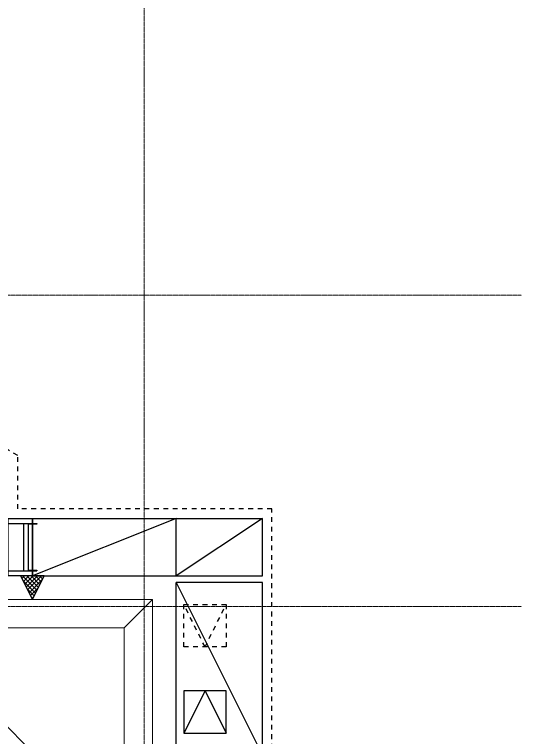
# Model space of a CAD drawing. Header units: millimetres. Extents: x 0 to 79600, y 0 to 55400.
# Drawn here: x 45435 to 50810, y 27415 to 35078 of the extents above; entities that cross this region are included whole.
import ezdxf

# ---------------------------------------------------------------- set-up
doc = ezdxf.new("R2010")
doc.units = ezdxf.units.MM
doc.header["$LTSCALE"] = 50
doc.linetypes.add('CENTER', pattern=[2, 1.25, -0.25, 0.25, -0.25])
doc.linetypes.add('JIS_02_1.0', pattern=[2, 1, -1])
for name, color, linetype in [('ANCHOR', 1, 'Continuous'), ('ASHIBA', 230, 'Continuous'), ('CURE', 104, 'JIS_02_1.0'), ('kutai', 7, 'Continuous'), ('kutai3', 253, 'Continuous')]:
    doc.layers.add(name, color=color, linetype=linetype)
doc.layers.add('GRID', color=7, linetype='CENTER', lineweight=5)

# ---------------------------------------------------------------- blocks, each defined once
blk = doc.blocks.new('ｽﾃｯﾌﾟ500P')
at = {"color": 0, "linetype": 'ByBlock', "lineweight": -2}
for p, q in [((-250, 463.5), (-220, 493.5)), ((-250, 463.5), (-250, -45.5)), ((220, 493.5), (-220, 493.5)), ((220, 493.5), (250, 463.5)), ((250, 463.5), (250, -45.5)), ((250, 95.5), (-250, 95.5)), ((250, 45.5), (-250, 45.5)), ((-250, 0), (250, 0)), ((-244, 45.5), (-244, -45.5)), ((244, -45.5), (244, 45.5)), ((-244, -45.5), (-250, -45.5)), ((250, -45.5), (244, -45.5))]:
    blk.add_line(p, q, dxfattribs=at)

msp = doc.modelspace()

# ---------------------------------------------------------------- hatches: boundary and pattern name
at = {"layer": 'ANCHOR'}
h = msp.add_hatch(dxfattribs=at)
h.set_pattern_fill('ANSI37', color=256, scale=10, angle=540, style=0)
h.set_pattern_definition([(225, (265616.04, 62994.65), (22.4506403, -22.4506403), []), (315, (265616.04, 62994.65), (22.4506403, 22.4506403), [])])
h.paths.add_polyline_path([(45625.6, 28877.1), (45750.6, 29127.1), (45500.6, 29127.1)])

# ---------------------------------------------------------------- linework, layer by layer
msp.add_lwpolyline([(45625.6, 28877.1), (45750.6, 29127.1), (45500.6, 29127.1)], close=True, dxfattribs=at)
at = {"layer": 'ASHIBA', "color": 1, "linetype": 'JIS_02_1.0'}
for q in [(47229.6, 28824.8), (47679.6, 28824.8)]:
    msp.add_line((47454.6, 28374.8), q, dxfattribs=at)
at = {"layer": 'ASHIBA', "color": 1}
for q in [(47229.6, 27460.3), (47679.6, 27460.3)]:
    msp.add_line((47454.6, 27910.3), q, dxfattribs=at)
at = {"layer": 'ASHIBA'}
msp.add_lwpolyline([(45369.6, 29737.1), (45625.6, 29737.1), (45625.6, 29127.1), (45369.6, 29127.1)], close=True, dxfattribs=at)
for points in [[(45625.6, 29127.1), (45625.6, 29737.1), (47149.6, 29737.1), (45625.6, 29127.1), (47149.6, 29127.1), (47149.6, 29737.1)], [(47149.6, 29127.1), (47149.6, 29737.1), (48063.6, 29737.1), (47149.6, 29127.1), (48063.6, 29127.1), (48063.6, 29737.1)], [(48063.6, 27228.1), (47149.6, 27228.1), (47149.6, 29057.1), (48063.6, 27228.1), (48063.6, 29057.1), (47149.6, 29057.1)]]:
    msp.add_lwpolyline(points, dxfattribs=at)
at = {"layer": 'ASHIBA', "color": 1, "linetype": 'JIS_02_1.0'}
msp.add_lwpolyline([(47229.6, 28374.8), (47229.6, 28824.8), (47679.6, 28824.8), (47679.6, 28374.8)], close=True, dxfattribs=at)
at = {"layer": 'ASHIBA', "color": 1}
msp.add_lwpolyline([(47229.6, 27910.3), (47229.6, 27460.3), (47679.6, 27460.3), (47679.6, 27910.3)], close=True, dxfattribs=at)
at = {"layer": 'CURE'}
msp.add_lwpolyline([(31590.6, 16913.1), (47549.6, 16913.1), (47549.6, 21571.1), (47859.6, 21571.1), (47859.6, 25299.1), (48163.6, 25299.1), (48163.6, 29837.1), (45469.6, 29837.1), (45469.6, 30404.7), (44353.4, 31051.1), (43126.6, 31051.1), (43126.6, 31361.1), (41837.6, 31361.1), (41837.6, 31665.1), (37569.6, 31665.1), (37569.6, 32852.1), (36592.6, 32852.1), (36592.6, 33162.1), (35585.9, 33162.1), (33610.6, 33663.6)], dxfattribs=at)
at = {"layer": 'GRID', "ltscale": 0.2}
for p, q in [((46809.6, 9850.7), (46809.6, 40454.4)), ((11233.6, 32102.1), (50809.6, 32102.1)), ((11233.6, 28802.1), (50809.6, 28802.1))]:
    msp.add_line(p, q, dxfattribs=at)
at = {"layer": 'kutai', "lineweight": 20}
for p, q in [((46899.6, 28877.1), (36616.1, 28877.1)), ((46599.6, 28577.1), (46899.6, 28877.1)), ((46899.6, 18127.1), (46899.6, 28877.1)), ((46599.6, 28577.1), (36309.6, 28577.1)), ((46599.6, 19027.1), (46599.6, 28577.1))]:
    msp.add_line(p, q, dxfattribs=at)
at = {"layer": 'kutai3'}
msp.add_line((44409.6, 28477.1), (46599.6, 26287.1), dxfattribs=at)

# ---------------------------------------------------------------- block references
at = {"layer": 'ASHIBA', "rotation": 89.99999999999999}
msp.add_blockref('ｽﾃｯﾌﾟ500P', (45625.6, 29432.1), dxfattribs=at)

doc.saveas('drawing.dxf')
